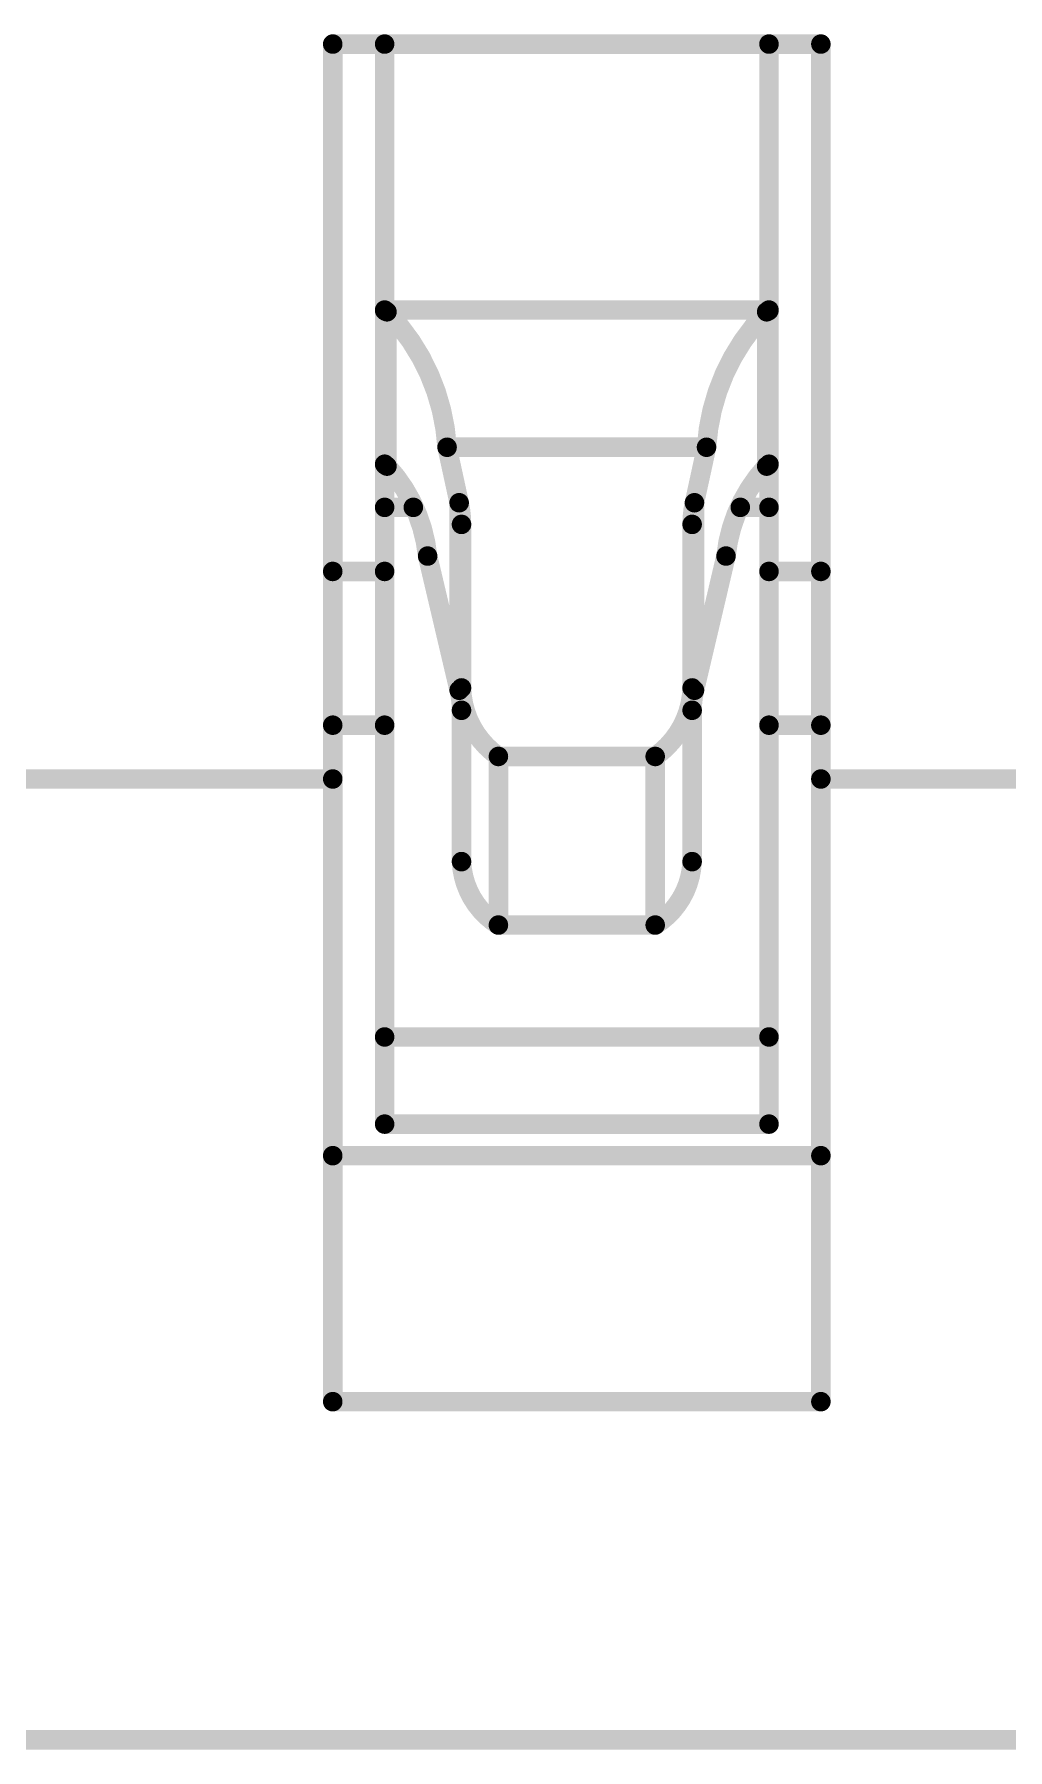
# Model space of a CAD drawing. Header units: inches. Extents: x -11 to 5433, y -4 to 5447.
# Drawn here: x 22.832 to 23.465, y 26.289 to 27.404 of the extents above; entities that cross this region are included whole.
import ezdxf

# ---------------------------------------------------------------- set-up
doc = ezdxf.new("R2010")
doc.units = ezdxf.units.IN
doc.layers.add('Mechanical 4', color=56, linetype='Continuous')

msp = doc.modelspace()

# ---------------------------------------------------------------- linework, layer by layer
at = {"layer": 'Mechanical 4'}
for points in [[(23.0261541, 27.39794622, 0.0127, 0.0127, 0), (23.3436541, 27.39794622, 0.0127, 0.0127, 0)], [(23.0261541, 26.5149457, 0.0127, 0.0127, 0), (23.0261541, 27.39794622, 0.0127, 0.0127, 0)], [(23.05990562, 26.69548128, 0.0127, 0.0127, 0), (23.05990562, 27.39794622, 0.0127, 0.0127, 0)], [(23.30990512, 26.69548128, 0.0127, 0.0127, 0), (23.30990512, 27.39794622, 0.0127, 0.0127, 0)], [(23.3436541, 26.5149457, 0.0127, 0.0127, 0), (23.3436541, 27.39794622, 0.0127, 0.0127, 0)], [(23.0599996, 27.224609, 0.0127, 0.0127, -0.032605485483321), (23.05990308, 27.22474616, 0.0127, 0.0127, 0)], [(23.05990562, 27.22494682, 0.0127, 0.0127, 0), (23.30990512, 27.22494682, 0.0127, 0.0127, 0)], [(23.06007072, 27.22453788, 0.0127, 0.0127, -0.02828759404488583), (23.06000214, 27.224609, 0.0127, 0.0127, 0)], [(23.0601647, 27.22445914, 0.0127, 0.0127, -0.0267508019242725), (23.06007072, 27.22453788, 0.0127, 0.0127, 0)], [(23.06028916, 27.22437278, 0.0127, 0.0127, -0.02199381128676673), (23.0601647, 27.22445914, 0.0127, 0.0127, 0)], [(23.0604568, 27.22427626, 0.0127, 0.0127, -0.01668692769934015), (23.06028916, 27.22437278, 0.0127, 0.0127, 0)], [(23.06066, 27.22416958, 0.0127, 0.0127, -0.009375562087253328), (23.06045426, 27.22427626, 0.0127, 0.0127, 0)], [(23.06089876, 27.22405528, 0.0127, 0.0127, -0.005205298975655043), (23.06066, 27.22416704, 0.0127, 0.0127, 0)], [(23.06089876, 27.22405528, 0.0127, 0.0127, 0), (23.0611553, 27.2239359, 0.0127, 0.0127, 0)], [(23.0611553, 27.2239359, 0.0127, 0.0127, 0), (23.06142454, 27.22381652, 0.0127, 0.0127, 0)], [(23.06142454, 27.12343572, 0.0127, 0.0127, 0), (23.06142454, 27.22381652, 0.0127, 0.0127, 0)], [(23.06142454, 27.22381652, 0.0127, 0.0127, -0.1798941776662689), (23.10053292, 27.13571154, 0.0127, 0.0127, 0)], [(23.26927782, 27.13571154, 0.0127, 0.0127, -0.1798941776662689), (23.3083862, 27.22381652, 0.0127, 0.0127, 0)], [(23.3083862, 27.22381652, 0.0127, 0.0127, 0), (23.30889674, 27.22405274, 0.0127, 0.0127, 0)], [(23.3083862, 27.12343572, 0.0127, 0.0127, 0), (23.3083862, 27.22381652, 0.0127, 0.0127, 0)], [(23.30889674, 27.22405274, 0.0127, 0.0127, 0), (23.30913296, 27.2241645, 0.0127, 0.0127, 0)], [(23.30934378, 27.22427118, 0.0127, 0.0127, -0.007070259399268765), (23.30913296, 27.2241645, 0.0127, 0.0127, 0)], [(23.30951904, 27.22437024, 0.0127, 0.0127, -0.01220881842684051), (23.30934124, 27.22427118, 0.0127, 0.0127, 0)], [(23.30966128, 27.22446168, 0.0127, 0.0127, -0.02261982991711842), (23.30952158, 27.22437024, 0.0127, 0.0127, 0)], [(23.3097578, 27.22454042, 0.0127, 0.0127, -0.03188108952531741), (23.30965874, 27.22446168, 0.0127, 0.0127, 0)], [(23.30982384, 27.22461408, 0.0127, 0.0127, -0.03744577968124067), (23.3097578, 27.22454042, 0.0127, 0.0127, 0)], [(23.30986956, 27.22468012, 0.0127, 0.0127, -0.03268866418730618), (23.30982384, 27.22461154, 0.0127, 0.0127, 0)], [(23.30990258, 27.22474616, 0.0127, 0.0127, -0.01323434471382276), (23.30986702, 27.22468012, 0.0127, 0.0127, 0)], [(23.10053292, 27.13571154, 0.0127, 0.0127, 0), (23.26927782, 27.13571154, 0.0127, 0.0127, 0)], [(23.10053292, 27.13571154, 0.0127, 0.0127, 0), (23.1083866, 27.0996156, 0.0127, 0.0127, 0)], [(23.26142414, 27.0996156, 0.0127, 0.0127, 0), (23.26927782, 27.13571154, 0.0127, 0.0127, 0)], [(23.06000214, 27.1244949, 0.0127, 0.0127, -0.02859692933674323), (23.05990308, 27.12467778, 0.0127, 0.0127, 0)], [(23.0601647, 27.12429678, 0.0127, 0.0127, -0.05432141869636729), (23.06000468, 27.12449744, 0.0127, 0.0127, 0)], [(23.06028916, 27.1241774, 0.0127, 0.0127, -0.02338615137912808), (23.0601647, 27.12429424, 0.0127, 0.0127, 0)], [(23.06045426, 27.12405294, 0.0127, 0.0127, -0.01856230608050499), (23.06028916, 27.12417994, 0.0127, 0.0127, 0)], [(23.06066, 27.12390816, 0.0127, 0.0127, -0.01073692513679174), (23.06045426, 27.1240504, 0.0127, 0.0127, 0)], [(23.06089876, 27.12375576, 0.0127, 0.0127, -0.006054831031878271), (23.06066254, 27.12390816, 0.0127, 0.0127, 0)], [(23.06089876, 27.1237583, 0.0127, 0.0127, 0), (23.0611553, 27.12359828, 0.0127, 0.0127, 0)], [(23.0611553, 27.12359828, 0.0127, 0.0127, 0), (23.06142454, 27.12343572, 0.0127, 0.0127, 0)], [(23.06142454, 27.12343826, 0.0127, 0.0127, -0.1625908253546253), (23.08786594, 27.0649446, 0.0127, 0.0127, 0)], [(23.2819448, 27.0649446, 0.0127, 0.0127, -0.1625908253546254), (23.3083862, 27.12343826, 0.0127, 0.0127, 0)], [(23.3083862, 27.12343572, 0.0127, 0.0127, 0), (23.30889674, 27.12375322, 0.0127, 0.0127, 0)], [(23.30913296, 27.12390308, 0.0127, 0.0127, -0.004820614357721107), (23.30889674, 27.12375322, 0.0127, 0.0127, 0)], [(23.30934124, 27.12404532, 0.0127, 0.0127, -0.008119958841284601), (23.30913042, 27.12390308, 0.0127, 0.0127, 0)], [(23.30951904, 27.12418248, 0.0127, 0.0127, -0.01372913846991332), (23.30934124, 27.12404786, 0.0127, 0.0127, 0)], [(23.30965874, 27.12429932, 0.0127, 0.0127, -0.02446216599212362), (23.30952158, 27.12417994, 0.0127, 0.0127, 0)], [(23.3097578, 27.124406, 0.0127, 0.0127, -0.03231853508017786), (23.30965874, 27.12429932, 0.0127, 0.0127, 0)], [(23.30982384, 27.12450252, 0.0127, 0.0127, -0.03504147992140866), (23.3097578, 27.124406, 0.0127, 0.0127, 0)], [(23.30986956, 27.12459142, 0.0127, 0.0127, -0.02840446116735539), (23.30982384, 27.12450252, 0.0127, 0.0127, 0)], [(23.30990512, 27.12467524, 0.0127, 0.0127, -0.01102179291885378), (23.30986956, 27.12458888, 0.0127, 0.0127, 0)], [(23.05990562, 27.09661078, 0.0127, 0.0127, 0), (23.078567, 27.09661078, 0.0127, 0.0127, 0)], [(23.1083866, 26.9776575, 0.0127, 0.0127, 0), (23.1083866, 27.0996156, 0.0127, 0.0127, 0)], [(23.1083866, 27.0996156, 0.0127, 0.0127, -0.05365795323520316), (23.10990552, 27.085544, 0.0127, 0.0127, 0)], [(23.25990522, 27.085544, 0.0127, 0.0127, -0.05365795323520318), (23.26142414, 27.0996156, 0.0127, 0.0127, 0)], [(23.26142414, 26.9776575, 0.0127, 0.0127, 0), (23.26142414, 27.0996156, 0.0127, 0.0127, 0)], [(23.29124374, 27.09661078, 0.0127, 0.0127, 0), (23.30990512, 27.09661078, 0.0127, 0.0127, 0)], [(23.10990552, 26.86619468, 0.0127, 0.0127, 0), (23.10990552, 27.085544, 0.0127, 0.0127, 0)], [(23.25990522, 26.86619468, 0.0127, 0.0127, 0), (23.25990522, 27.085544, 0.0127, 0.0127, 0)], [(23.0878634, 27.06494714, 0.0127, 0.0127, 0), (23.1083866, 26.9776575, 0.0127, 0.0127, 0)], [(23.26142414, 26.9776575, 0.0127, 0.0127, 0), (23.2819448, 27.06494714, 0.0127, 0.0127, 0)], [(23.0261541, 27.05494462, 0.0127, 0.0127, 0), (23.05990562, 27.05494462, 0.0127, 0.0127, 0)], [(23.30990512, 27.05494462, 0.0127, 0.0127, 0), (23.3436541, 27.05494462, 0.0127, 0.0127, 0)], [(23.1083866, 26.9776575, 0.0127, 0.0127, -0.05786387190107989), (23.10990552, 26.96463492, 0.0127, 0.0127, 0)], [(23.1339136, 26.93460704, 0.0127, 0.0127, -0.2374801051860469), (23.10990552, 26.97917896, 0.0127, 0.0127, 0)], [(23.25990522, 26.97917896, 0.0127, 0.0127, -0.2374801051860468), (23.23589714, 26.93460704, 0.0127, 0.0127, 0)], [(23.25990522, 26.96463492, 0.0127, 0.0127, -0.05786387190151768), (23.26142414, 26.9776575, 0.0127, 0.0127, 0)], [(23.0261541, 26.95494482, 0.0127, 0.0127, 0), (23.05990562, 26.95494482, 0.0127, 0.0127, 0)], [(23.30990512, 26.95494482, 0.0127, 0.0127, 0), (23.3436541, 26.95494482, 0.0127, 0.0127, 0)], [(23.13391614, 26.93460704, 0.0127, 0.0127, 0), (23.2358946, 26.93460704, 0.0127, 0.0127, 0)], [(23.13391614, 26.82494508, 0.0127, 0.0127, 0), (23.13391614, 26.93460704, 0.0127, 0.0127, 0)], [(23.2358946, 26.82494508, 0.0127, 0.0127, 0), (23.2358946, 26.93460704, 0.0127, 0.0127, 0)], [(22.7086541, 26.91994615999999, 0.0127, 0.0127, 0), (23.0261541, 26.91994615999999, 0.0127, 0.0127, 0)], [(23.3436541, 26.91994615999999, 0.0127, 0.0127, 0), (23.6611541, 26.91994615999999, 0.0127, 0.0127, 0)], [(23.1339136, 26.82494762, 0.0127, 0.0127, -0.2473774779348601), (23.10990552, 26.86619722, 0.0127, 0.0127, 0)], [(23.25990522, 26.86619722, 0.0127, 0.0127, -0.2473774779353234), (23.23589714, 26.82494762, 0.0127, 0.0127, 0)], [(23.13391614, 26.82494508, 0.0127, 0.0127, 0), (23.2358946, 26.82494508, 0.0127, 0.0127, 0)], [(23.05990562, 26.75215376, 0.0127, 0.0127, 0), (23.30990512, 26.75215376, 0.0127, 0.0127, 0)], [(23.05990562, 26.69548128, 0.0127, 0.0127, 0), (23.30990512, 26.69548128, 0.0127, 0.0127, 0)], [(23.0261541, 26.67494538, 0.0127, 0.0127, 0), (23.3436541, 26.67494538, 0.0127, 0.0127, 0)], [(23.0261541, 26.5149457, 0.0127, 0.0127, 0), (23.3436541, 26.5149457, 0.0127, 0.0127, 0)], [(3.36240628, 26.29494614, 0.0127, 0.0127, 0), (27.13240446, 26.29494614, 0.0127, 0.0127, 0)]]:
    msp.add_lwpolyline(points, format="xyseb", dxfattribs=at)
for points in [[(23.0229791, 27.39794622, 0.00635, 0.00635, 1), (23.0293291, 27.39794622, 0.00635, 0.00635, 1)], [(23.0229791, 27.39794622, 0.00635, 0.00635, 1), (23.0293291, 27.39794622, 0.00635, 0.00635, 1)], [(23.05673062, 27.39794622, 0.00635, 0.00635, 1), (23.06308062, 27.39794622, 0.00635, 0.00635, 1)], [(23.30673012, 27.39794622, 0.00635, 0.00635, 1), (23.31308012, 27.39794622, 0.00635, 0.00635, 1)], [(23.3404791, 27.39794622, 0.00635, 0.00635, 1), (23.3468291, 27.39794622, 0.00635, 0.00635, 1)], [(23.3404791, 27.39794622, 0.00635, 0.00635, 1), (23.3468291, 27.39794622, 0.00635, 0.00635, 1)], [(23.05672808, 27.22474616, 0.00635, 0.00635, 1), (23.06307808, 27.22474616, 0.00635, 0.00635, 1)], [(23.05673062, 27.22494682, 0.00635, 0.00635, 1), (23.06308062, 27.22494682, 0.00635, 0.00635, 1)], [(23.0568246, 27.224609, 0.00635, 0.00635, 1), (23.0631746, 27.224609, 0.00635, 0.00635, 1)], [(23.05682714, 27.224609, 0.00635, 0.00635, 1), (23.06317714, 27.224609, 0.00635, 0.00635, 1)], [(23.05689572, 27.22453788, 0.00635, 0.00635, 1), (23.06324572, 27.22453788, 0.00635, 0.00635, 1)], [(23.05689572, 27.22453788, 0.00635, 0.00635, 1), (23.06324572, 27.22453788, 0.00635, 0.00635, 1)], [(23.0569897, 27.22445914, 0.00635, 0.00635, 1), (23.0633397, 27.22445914, 0.00635, 0.00635, 1)], [(23.0569897, 27.22445914, 0.00635, 0.00635, 1), (23.0633397, 27.22445914, 0.00635, 0.00635, 1)], [(23.05711416, 27.22437278, 0.00635, 0.00635, 1), (23.06346416, 27.22437278, 0.00635, 0.00635, 1)], [(23.05711416, 27.22437278, 0.00635, 0.00635, 1), (23.06346416, 27.22437278, 0.00635, 0.00635, 1)], [(23.05727926, 27.22427626, 0.00635, 0.00635, 1), (23.06362926, 27.22427626, 0.00635, 0.00635, 1)], [(23.0572818, 27.22427626, 0.00635, 0.00635, 1), (23.0636318, 27.22427626, 0.00635, 0.00635, 1)], [(23.057485, 27.22416958, 0.00635, 0.00635, 1), (23.063835, 27.22416958, 0.00635, 0.00635, 1)], [(23.057485, 27.22416704, 0.00635, 0.00635, 1), (23.063835, 27.22416704, 0.00635, 0.00635, 1)], [(23.05772376, 27.22405528, 0.00635, 0.00635, 1), (23.06407376, 27.22405528, 0.00635, 0.00635, 1)], [(23.05772376, 27.22405528, 0.00635, 0.00635, 1), (23.06407376, 27.22405528, 0.00635, 0.00635, 1)], [(23.0579803, 27.2239359, 0.00635, 0.00635, 1), (23.0643303, 27.2239359, 0.00635, 0.00635, 1)], [(23.0579803, 27.2239359, 0.00635, 0.00635, 1), (23.0643303, 27.2239359, 0.00635, 0.00635, 1)], [(23.05824954, 27.22381652, 0.00635, 0.00635, 1), (23.06459954, 27.22381652, 0.00635, 0.00635, 1)], [(23.05824954, 27.22381652, 0.00635, 0.00635, 1), (23.06459954, 27.22381652, 0.00635, 0.00635, 1)], [(23.05824954, 27.22381652, 0.00635, 0.00635, 1), (23.06459954, 27.22381652, 0.00635, 0.00635, 1)], [(23.3052112, 27.22381652, 0.00635, 0.00635, 1), (23.3115612, 27.22381652, 0.00635, 0.00635, 1)], [(23.3052112, 27.22381652, 0.00635, 0.00635, 1), (23.3115612, 27.22381652, 0.00635, 0.00635, 1)], [(23.3052112, 27.22381652, 0.00635, 0.00635, 1), (23.3115612, 27.22381652, 0.00635, 0.00635, 1)], [(23.30572174, 27.22405274, 0.00635, 0.00635, 1), (23.31207174, 27.22405274, 0.00635, 0.00635, 1)], [(23.30572174, 27.22405274, 0.00635, 0.00635, 1), (23.31207174, 27.22405274, 0.00635, 0.00635, 1)], [(23.30595796, 27.2241645, 0.00635, 0.00635, 1), (23.31230796, 27.2241645, 0.00635, 0.00635, 1)], [(23.30595796, 27.2241645, 0.00635, 0.00635, 1), (23.31230796, 27.2241645, 0.00635, 0.00635, 1)], [(23.30616624, 27.22427118, 0.00635, 0.00635, 1), (23.31251624, 27.22427118, 0.00635, 0.00635, 1)], [(23.30616878, 27.22427118, 0.00635, 0.00635, 1), (23.31251878, 27.22427118, 0.00635, 0.00635, 1)], [(23.30634404, 27.22437024, 0.00635, 0.00635, 1), (23.31269404, 27.22437024, 0.00635, 0.00635, 1)], [(23.30634658, 27.22437024, 0.00635, 0.00635, 1), (23.31269658, 27.22437024, 0.00635, 0.00635, 1)], [(23.30648374, 27.22446168, 0.00635, 0.00635, 1), (23.31283374, 27.22446168, 0.00635, 0.00635, 1)], [(23.30648628, 27.22446168, 0.00635, 0.00635, 1), (23.31283628, 27.22446168, 0.00635, 0.00635, 1)], [(23.3065828, 27.22454042, 0.00635, 0.00635, 1), (23.3129328, 27.22454042, 0.00635, 0.00635, 1)], [(23.3065828, 27.22454042, 0.00635, 0.00635, 1), (23.3129328, 27.22454042, 0.00635, 0.00635, 1)], [(23.30664884, 27.22461408, 0.00635, 0.00635, 1), (23.31299884, 27.22461408, 0.00635, 0.00635, 1)], [(23.30664884, 27.22461154, 0.00635, 0.00635, 1), (23.31299884, 27.22461154, 0.00635, 0.00635, 1)], [(23.30669202, 27.22468012, 0.00635, 0.00635, 1), (23.31304202, 27.22468012, 0.00635, 0.00635, 1)], [(23.30669456, 27.22468012, 0.00635, 0.00635, 1), (23.31304456, 27.22468012, 0.00635, 0.00635, 1)], [(23.30672758, 27.22474616, 0.00635, 0.00635, 1), (23.31307758, 27.22474616, 0.00635, 0.00635, 1)], [(23.30673012, 27.22494682, 0.00635, 0.00635, 1), (23.31308012, 27.22494682, 0.00635, 0.00635, 1)], [(23.09735792, 27.13571154, 0.00635, 0.00635, 1), (23.10370792, 27.13571154, 0.00635, 0.00635, 1)], [(23.09735792, 27.13571154, 0.00635, 0.00635, 1), (23.10370792, 27.13571154, 0.00635, 0.00635, 1)], [(23.09735792, 27.13571154, 0.00635, 0.00635, 1), (23.10370792, 27.13571154, 0.00635, 0.00635, 1)], [(23.26610282, 27.13571154, 0.00635, 0.00635, 1), (23.27245282, 27.13571154, 0.00635, 0.00635, 1)], [(23.26610282, 27.13571154, 0.00635, 0.00635, 1), (23.27245282, 27.13571154, 0.00635, 0.00635, 1)], [(23.26610282, 27.13571154, 0.00635, 0.00635, 1), (23.27245282, 27.13571154, 0.00635, 0.00635, 1)], [(23.05672808, 27.12467778, 0.00635, 0.00635, 1), (23.06307808, 27.12467778, 0.00635, 0.00635, 1)], [(23.05682714, 27.1244949, 0.00635, 0.00635, 1), (23.06317714, 27.1244949, 0.00635, 0.00635, 1)], [(23.05682968, 27.12449744, 0.00635, 0.00635, 1), (23.06317968, 27.12449744, 0.00635, 0.00635, 1)], [(23.0569897, 27.12429678, 0.00635, 0.00635, 1), (23.0633397, 27.12429678, 0.00635, 0.00635, 1)], [(23.0569897, 27.12429424, 0.00635, 0.00635, 1), (23.0633397, 27.12429424, 0.00635, 0.00635, 1)], [(23.05711416, 27.12417994, 0.00635, 0.00635, 1), (23.06346416, 27.12417994, 0.00635, 0.00635, 1)], [(23.05711416, 27.1241774, 0.00635, 0.00635, 1), (23.06346416, 27.1241774, 0.00635, 0.00635, 1)], [(23.05727926, 27.12405294, 0.00635, 0.00635, 1), (23.06362926, 27.12405294, 0.00635, 0.00635, 1)], [(23.05727926, 27.1240504, 0.00635, 0.00635, 1), (23.06362926, 27.1240504, 0.00635, 0.00635, 1)], [(23.057485, 27.12390816, 0.00635, 0.00635, 1), (23.063835, 27.12390816, 0.00635, 0.00635, 1)], [(23.05748754, 27.12390816, 0.00635, 0.00635, 1), (23.06383754, 27.12390816, 0.00635, 0.00635, 1)], [(23.05772376, 27.1237583, 0.00635, 0.00635, 1), (23.06407376, 27.1237583, 0.00635, 0.00635, 1)], [(23.05772376, 27.12375576, 0.00635, 0.00635, 1), (23.06407376, 27.12375576, 0.00635, 0.00635, 1)], [(23.0579803, 27.12359828, 0.00635, 0.00635, 1), (23.0643303, 27.12359828, 0.00635, 0.00635, 1)], [(23.0579803, 27.12359828, 0.00635, 0.00635, 1), (23.0643303, 27.12359828, 0.00635, 0.00635, 1)], [(23.05824954, 27.12343826, 0.00635, 0.00635, 1), (23.06459954, 27.12343826, 0.00635, 0.00635, 1)], [(23.05824954, 27.12343572, 0.00635, 0.00635, 1), (23.06459954, 27.12343572, 0.00635, 0.00635, 1)], [(23.05824954, 27.12343572, 0.00635, 0.00635, 1), (23.06459954, 27.12343572, 0.00635, 0.00635, 1)], [(23.3052112, 27.12343826, 0.00635, 0.00635, 1), (23.3115612, 27.12343826, 0.00635, 0.00635, 1)], [(23.3052112, 27.12343572, 0.00635, 0.00635, 1), (23.3115612, 27.12343572, 0.00635, 0.00635, 1)], [(23.3052112, 27.12343572, 0.00635, 0.00635, 1), (23.3115612, 27.12343572, 0.00635, 0.00635, 1)], [(23.30572174, 27.12375322, 0.00635, 0.00635, 1), (23.31207174, 27.12375322, 0.00635, 0.00635, 1)], [(23.30572174, 27.12375322, 0.00635, 0.00635, 1), (23.31207174, 27.12375322, 0.00635, 0.00635, 1)], [(23.30595542, 27.12390308, 0.00635, 0.00635, 1), (23.31230542, 27.12390308, 0.00635, 0.00635, 1)], [(23.30595796, 27.12390308, 0.00635, 0.00635, 1), (23.31230796, 27.12390308, 0.00635, 0.00635, 1)], [(23.30616624, 27.12404786, 0.00635, 0.00635, 1), (23.31251624, 27.12404786, 0.00635, 0.00635, 1)], [(23.30616624, 27.12404532, 0.00635, 0.00635, 1), (23.31251624, 27.12404532, 0.00635, 0.00635, 1)], [(23.30634404, 27.12418248, 0.00635, 0.00635, 1), (23.31269404, 27.12418248, 0.00635, 0.00635, 1)], [(23.30634658, 27.12417994, 0.00635, 0.00635, 1), (23.31269658, 27.12417994, 0.00635, 0.00635, 1)], [(23.30648374, 27.12429932, 0.00635, 0.00635, 1), (23.31283374, 27.12429932, 0.00635, 0.00635, 1)], [(23.30648374, 27.12429932, 0.00635, 0.00635, 1), (23.31283374, 27.12429932, 0.00635, 0.00635, 1)], [(23.3065828, 27.124406, 0.00635, 0.00635, 1), (23.3129328, 27.124406, 0.00635, 0.00635, 1)], [(23.3065828, 27.124406, 0.00635, 0.00635, 1), (23.3129328, 27.124406, 0.00635, 0.00635, 1)], [(23.30664884, 27.12450252, 0.00635, 0.00635, 1), (23.31299884, 27.12450252, 0.00635, 0.00635, 1)], [(23.30664884, 27.12450252, 0.00635, 0.00635, 1), (23.31299884, 27.12450252, 0.00635, 0.00635, 1)], [(23.30669456, 27.12459142, 0.00635, 0.00635, 1), (23.31304456, 27.12459142, 0.00635, 0.00635, 1)], [(23.30669456, 27.12458888, 0.00635, 0.00635, 1), (23.31304456, 27.12458888, 0.00635, 0.00635, 1)], [(23.30673012, 27.12467524, 0.00635, 0.00635, 1), (23.31308012, 27.12467524, 0.00635, 0.00635, 1)], [(23.05673062, 27.09661078, 0.00635, 0.00635, 1), (23.06308062, 27.09661078, 0.00635, 0.00635, 1)], [(23.075392, 27.09661078, 0.00635, 0.00635, 1), (23.081742, 27.09661078, 0.00635, 0.00635, 1)], [(23.1052116, 27.0996156, 0.00635, 0.00635, 1), (23.1115616, 27.0996156, 0.00635, 0.00635, 1)], [(23.1052116, 27.0996156, 0.00635, 0.00635, 1), (23.1115616, 27.0996156, 0.00635, 0.00635, 1)], [(23.1052116, 27.0996156, 0.00635, 0.00635, 1), (23.1115616, 27.0996156, 0.00635, 0.00635, 1)], [(23.25824914, 27.0996156, 0.00635, 0.00635, 1), (23.26459914, 27.0996156, 0.00635, 0.00635, 1)], [(23.25824914, 27.0996156, 0.00635, 0.00635, 1), (23.26459914, 27.0996156, 0.00635, 0.00635, 1)], [(23.25824914, 27.0996156, 0.00635, 0.00635, 1), (23.26459914, 27.0996156, 0.00635, 0.00635, 1)], [(23.28806874, 27.09661078, 0.00635, 0.00635, 1), (23.29441874, 27.09661078, 0.00635, 0.00635, 1)], [(23.30673012, 27.09661078, 0.00635, 0.00635, 1), (23.31308012, 27.09661078, 0.00635, 0.00635, 1)], [(23.10673052, 27.085544, 0.00635, 0.00635, 1), (23.11308052, 27.085544, 0.00635, 0.00635, 1)], [(23.10673052, 27.085544, 0.00635, 0.00635, 1), (23.11308052, 27.085544, 0.00635, 0.00635, 1)], [(23.25673022, 27.085544, 0.00635, 0.00635, 1), (23.26308022, 27.085544, 0.00635, 0.00635, 1)], [(23.25673022, 27.085544, 0.00635, 0.00635, 1), (23.26308022, 27.085544, 0.00635, 0.00635, 1)], [(23.0846884, 27.06494714, 0.00635, 0.00635, 1), (23.0910384, 27.06494714, 0.00635, 0.00635, 1)], [(23.08469094, 27.0649446, 0.00635, 0.00635, 1), (23.09104094, 27.0649446, 0.00635, 0.00635, 1)], [(23.2787698, 27.06494714, 0.00635, 0.00635, 1), (23.2851198, 27.06494714, 0.00635, 0.00635, 1)], [(23.2787698, 27.0649446, 0.00635, 0.00635, 1), (23.2851198, 27.0649446, 0.00635, 0.00635, 1)], [(23.0229791, 27.05494462, 0.00635, 0.00635, 1), (23.0293291, 27.05494462, 0.00635, 0.00635, 1)], [(23.05673062, 27.05494462, 0.00635, 0.00635, 1), (23.06308062, 27.05494462, 0.00635, 0.00635, 1)], [(23.30673012, 27.05494462, 0.00635, 0.00635, 1), (23.31308012, 27.05494462, 0.00635, 0.00635, 1)], [(23.3404791, 27.05494462, 0.00635, 0.00635, 1), (23.3468291, 27.05494462, 0.00635, 0.00635, 1)], [(23.1052116, 26.9776575, 0.00635, 0.00635, 1), (23.1115616, 26.9776575, 0.00635, 0.00635, 1)], [(23.1052116, 26.9776575, 0.00635, 0.00635, 1), (23.1115616, 26.9776575, 0.00635, 0.00635, 1)], [(23.1052116, 26.9776575, 0.00635, 0.00635, 1), (23.1115616, 26.9776575, 0.00635, 0.00635, 1)], [(23.10673052, 26.97917896, 0.00635, 0.00635, 1), (23.11308052, 26.97917896, 0.00635, 0.00635, 1)], [(23.25673022, 26.97917896, 0.00635, 0.00635, 1), (23.26308022, 26.97917896, 0.00635, 0.00635, 1)], [(23.25824914, 26.9776575, 0.00635, 0.00635, 1), (23.26459914, 26.9776575, 0.00635, 0.00635, 1)], [(23.25824914, 26.9776575, 0.00635, 0.00635, 1), (23.26459914, 26.9776575, 0.00635, 0.00635, 1)], [(23.25824914, 26.9776575, 0.00635, 0.00635, 1), (23.26459914, 26.9776575, 0.00635, 0.00635, 1)], [(23.10673052, 26.96463492, 0.00635, 0.00635, 1), (23.11308052, 26.96463492, 0.00635, 0.00635, 1)], [(23.25673022, 26.96463492, 0.00635, 0.00635, 1), (23.26308022, 26.96463492, 0.00635, 0.00635, 1)], [(23.0229791, 26.95494482, 0.00635, 0.00635, 1), (23.0293291, 26.95494482, 0.00635, 0.00635, 1)], [(23.05673062, 26.95494482, 0.00635, 0.00635, 1), (23.06308062, 26.95494482, 0.00635, 0.00635, 1)], [(23.30673012, 26.95494482, 0.00635, 0.00635, 1), (23.31308012, 26.95494482, 0.00635, 0.00635, 1)], [(23.3404791, 26.95494482, 0.00635, 0.00635, 1), (23.3468291, 26.95494482, 0.00635, 0.00635, 1)], [(23.1307386, 26.93460704, 0.00635, 0.00635, 1), (23.1370886, 26.93460704, 0.00635, 0.00635, 1)], [(23.13074114, 26.93460704, 0.00635, 0.00635, 1), (23.13709114, 26.93460704, 0.00635, 0.00635, 1)], [(23.13074114, 26.93460704, 0.00635, 0.00635, 1), (23.13709114, 26.93460704, 0.00635, 0.00635, 1)], [(23.2327196, 26.93460704, 0.00635, 0.00635, 1), (23.2390696, 26.93460704, 0.00635, 0.00635, 1)], [(23.2327196, 26.93460704, 0.00635, 0.00635, 1), (23.2390696, 26.93460704, 0.00635, 0.00635, 1)], [(23.23272214, 26.93460704, 0.00635, 0.00635, 1), (23.23907214, 26.93460704, 0.00635, 0.00635, 1)], [(23.0229791, 26.91994615999999, 0.00635, 0.00635, 1), (23.0293291, 26.91994615999999, 0.00635, 0.00635, 1)], [(23.3404791, 26.91994615999999, 0.00635, 0.00635, 1), (23.3468291, 26.91994615999999, 0.00635, 0.00635, 1)], [(23.10673052, 26.86619722, 0.00635, 0.00635, 1), (23.11308052, 26.86619722, 0.00635, 0.00635, 1)], [(23.10673052, 26.86619468, 0.00635, 0.00635, 1), (23.11308052, 26.86619468, 0.00635, 0.00635, 1)], [(23.25673022, 26.86619722, 0.00635, 0.00635, 1), (23.26308022, 26.86619722, 0.00635, 0.00635, 1)], [(23.25673022, 26.86619468, 0.00635, 0.00635, 1), (23.26308022, 26.86619468, 0.00635, 0.00635, 1)], [(23.1307386, 26.82494762, 0.00635, 0.00635, 1), (23.1370886, 26.82494762, 0.00635, 0.00635, 1)], [(23.13074114, 26.82494508, 0.00635, 0.00635, 1), (23.13709114, 26.82494508, 0.00635, 0.00635, 1)], [(23.13074114, 26.82494508, 0.00635, 0.00635, 1), (23.13709114, 26.82494508, 0.00635, 0.00635, 1)], [(23.2327196, 26.82494508, 0.00635, 0.00635, 1), (23.2390696, 26.82494508, 0.00635, 0.00635, 1)], [(23.2327196, 26.82494508, 0.00635, 0.00635, 1), (23.2390696, 26.82494508, 0.00635, 0.00635, 1)], [(23.23272214, 26.82494762, 0.00635, 0.00635, 1), (23.23907214, 26.82494762, 0.00635, 0.00635, 1)], [(23.05673062, 26.75215376, 0.00635, 0.00635, 1), (23.06308062, 26.75215376, 0.00635, 0.00635, 1)], [(23.30673012, 26.75215376, 0.00635, 0.00635, 1), (23.31308012, 26.75215376, 0.00635, 0.00635, 1)], [(23.05673062, 26.69548128, 0.00635, 0.00635, 1), (23.06308062, 26.69548128, 0.00635, 0.00635, 1)], [(23.05673062, 26.69548128, 0.00635, 0.00635, 1), (23.06308062, 26.69548128, 0.00635, 0.00635, 1)], [(23.30673012, 26.69548128, 0.00635, 0.00635, 1), (23.31308012, 26.69548128, 0.00635, 0.00635, 1)], [(23.30673012, 26.69548128, 0.00635, 0.00635, 1), (23.31308012, 26.69548128, 0.00635, 0.00635, 1)], [(23.0229791, 26.67494538, 0.00635, 0.00635, 1), (23.0293291, 26.67494538, 0.00635, 0.00635, 1)], [(23.3404791, 26.67494538, 0.00635, 0.00635, 1), (23.3468291, 26.67494538, 0.00635, 0.00635, 1)], [(23.0229791, 26.5149457, 0.00635, 0.00635, 1), (23.0293291, 26.5149457, 0.00635, 0.00635, 1)], [(23.0229791, 26.5149457, 0.00635, 0.00635, 1), (23.0293291, 26.5149457, 0.00635, 0.00635, 1)], [(23.3404791, 26.5149457, 0.00635, 0.00635, 1), (23.3468291, 26.5149457, 0.00635, 0.00635, 1)], [(23.3404791, 26.5149457, 0.00635, 0.00635, 1), (23.3468291, 26.5149457, 0.00635, 0.00635, 1)]]:
    msp.add_lwpolyline(points, format="xyseb", close=True, dxfattribs=at)

doc.saveas('drawing.dxf')
